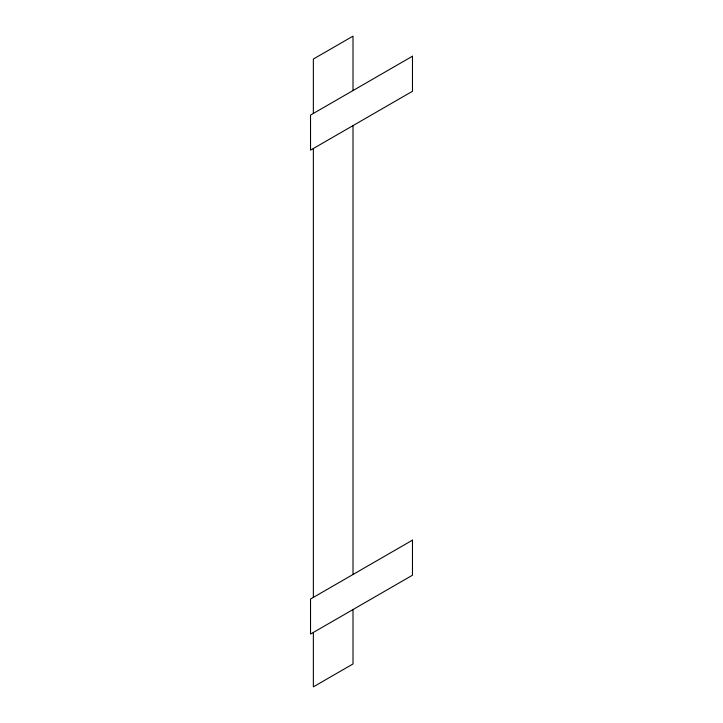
<?xml version="1.0" encoding="UTF-8"?>
<svg xmlns="http://www.w3.org/2000/svg" width="723" height="723" viewBox="0 0 723 723"><rect width="100%" height="100%" fill="white"/><g stroke="black" fill="none" stroke-linecap="round" stroke-linejoin="round"><path stroke-width="1.08" d="M353.005 90.565L353.005 36.15L313.357 59.042L313.357 113.448M353.005 125.612L353.005 574.496M353.005 609.552L353.005 663.958L313.357 686.85L313.357 632.435M313.357 148.504L313.357 597.388M412.471 56.231L310.529 115.084L310.529 150.14L412.471 91.279L412.471 56.231M412.471 540.162L310.529 599.024L310.529 634.071L412.471 575.219L412.471 540.162"/></g></svg>
